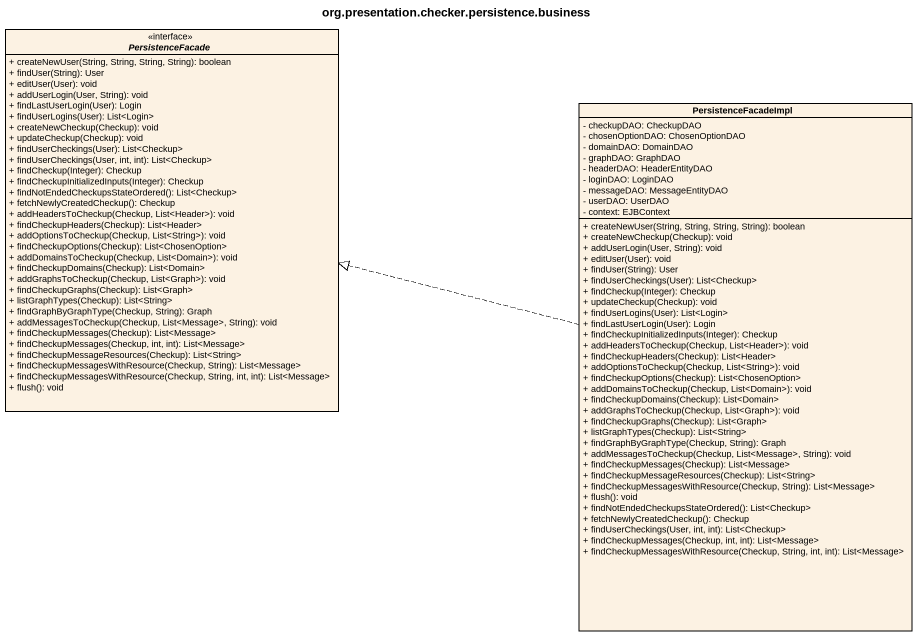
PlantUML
@startuml
title org.presentation.checker.persistence.business
hide circle
hide empty members
skinparam classAttributeIconSize 0
interface PersistenceFacade <<interface>> {
  + createNewUser(String, String, String, String): boolean
  + findUser(String): User
  + editUser(User): void
  + addUserLogin(User, String): void
  + findLastUserLogin(User): Login
  + findUserLogins(User): List<Login>
  + createNewCheckup(Checkup): void
  + updateCheckup(Checkup): void
  + findUserCheckings(User): List<Checkup>
  + findUserCheckings(User, int, int): List<Checkup>
  + findCheckup(Integer): Checkup
  + findCheckupInitializedInputs(Integer): Checkup
  + findNotEndedCheckupsStateOrdered(): List<Checkup>
  + fetchNewlyCreatedCheckup(): Checkup
  + addHeadersToCheckup(Checkup, List<Header>): void
  + findCheckupHeaders(Checkup): List<Header>
  + addOptionsToCheckup(Checkup, List<String>): void
  + findCheckupOptions(Checkup): List<ChosenOption>
  + addDomainsToCheckup(Checkup, List<Domain>): void
  + findCheckupDomains(Checkup): List<Domain>
  + addGraphsToCheckup(Checkup, List<Graph>): void
  + findCheckupGraphs(Checkup): List<Graph>
  + listGraphTypes(Checkup): List<String>
  + findGraphByGraphType(Checkup, String): Graph
  + addMessagesToCheckup(Checkup, List<Message>, String): void
  + findCheckupMessages(Checkup): List<Message>
  + findCheckupMessages(Checkup, int, int): List<Message>
  + findCheckupMessageResources(Checkup): List<String>
  + findCheckupMessagesWithResource(Checkup, String): List<Message>
  + findCheckupMessagesWithResource(Checkup, String, int, int): List<Message>
  + flush(): void
}
class PersistenceFacadeImpl {
  - checkupDAO: CheckupDAO
  - chosenOptionDAO: ChosenOptionDAO
  - domainDAO: DomainDAO
  - graphDAO: GraphDAO
  - headerDAO: HeaderEntityDAO
  - loginDAO: LoginDAO
  - messageDAO: MessageEntityDAO
  - userDAO: UserDAO
  - context: EJBContext
  + createNewUser(String, String, String, String): boolean
  + createNewCheckup(Checkup): void
  + addUserLogin(User, String): void
  + editUser(User): void
  + findUser(String): User
  + findUserCheckings(User): List<Checkup>
  + findCheckup(Integer): Checkup
  + updateCheckup(Checkup): void
  + findUserLogins(User): List<Login>
  + findLastUserLogin(User): Login
  + findCheckupInitializedInputs(Integer): Checkup
  + addHeadersToCheckup(Checkup, List<Header>): void
  + findCheckupHeaders(Checkup): List<Header>
  + addOptionsToCheckup(Checkup, List<String>): void
  + findCheckupOptions(Checkup): List<ChosenOption>
  + addDomainsToCheckup(Checkup, List<Domain>): void
  + findCheckupDomains(Checkup): List<Domain>
  + addGraphsToCheckup(Checkup, List<Graph>): void
  + findCheckupGraphs(Checkup): List<Graph>
  + listGraphTypes(Checkup): List<String>
  + findGraphByGraphType(Checkup, String): Graph
  + addMessagesToCheckup(Checkup, List<Message>, String): void
  + findCheckupMessages(Checkup): List<Message>
  + findCheckupMessageResources(Checkup): List<String>
  + findCheckupMessagesWithResource(Checkup, String): List<Message>
  + flush(): void
  + findNotEndedCheckupsStateOrdered(): List<Checkup>
  + fetchNewlyCreatedCheckup(): Checkup
  + findUserCheckings(User, int, int): List<Checkup>
  + findCheckupMessages(Checkup, int, int): List<Message>
  + findCheckupMessagesWithResource(Checkup, String, int, int): List<Message>
}
PersistenceFacadeImpl .left.|> PersistenceFacade
@enduml
